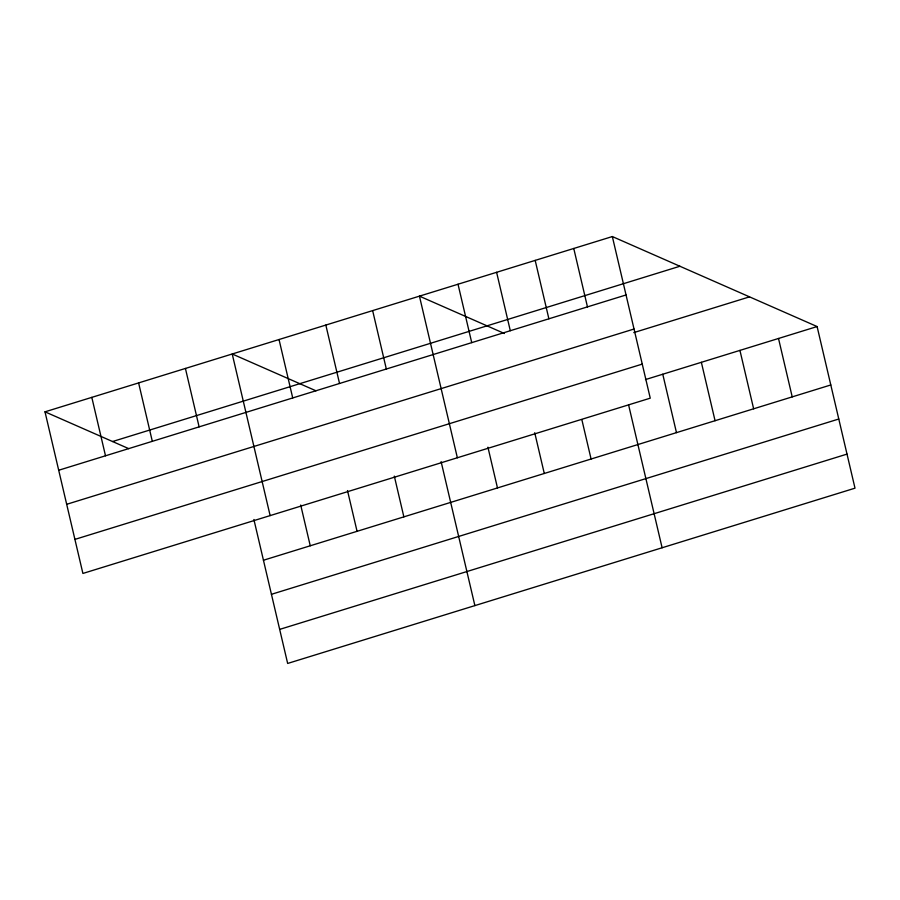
<?xml version="1.0" encoding="UTF-8"?>
<svg xmlns="http://www.w3.org/2000/svg" width="900" height="900" viewBox="0 0 900 900"><rect width="100%" height="100%" fill="white"/><g stroke="black" fill="none" stroke-linecap="round" stroke-linejoin="round"><path stroke-width="1.35" d="M612.337 236.554L650.25 398.171L82.901 573.446L45 411.829L612.337 236.554L817.099 326.554L855 488.171L287.662 663.446L253.89 519.491M112.567 441.529L679.905 266.254M58.703 470.25L626.04 294.964M66.69 504.304L634.028 329.017M633.791 332.606L749.531 296.854M74.914 539.392L642.262 364.106M645.48 379.575L817.099 326.554M263.452 560.239L830.79 384.964M271.44 594.304L838.778 419.017M279.664 629.393L847.012 454.106M504.416 333.495L419.445 296.145L457.358 457.762M315.956 390.791L232.222 353.993L270.135 515.61M45 411.829L128.734 448.639M778.511 338.468L792.214 396.877M739.935 350.392L753.637 408.803M701.359 362.306L715.061 420.716M662.771 374.231L676.474 432.641M628.661 405.169L662.107 547.762M573.761 248.468L587.464 306.877M581.85 419.625L591.086 459.022M535.185 260.392L548.887 318.803M534.724 432.731L544.286 473.479M496.609 272.306L510.3 330.716M458.021 284.231L471.724 342.641M487.924 447.188L497.475 487.935M441.113 461.644L474.885 605.61M372.645 310.613L386.336 369.022M394.312 476.111L403.864 516.859M325.834 325.069L339.536 383.479M347.501 490.567L357.064 531.326M279.034 339.525L292.725 397.946M300.701 505.035L310.252 545.783M185.422 368.449L199.114 426.859M138.611 382.916L152.314 441.326M91.811 397.373L105.502 455.782"/></g></svg>
